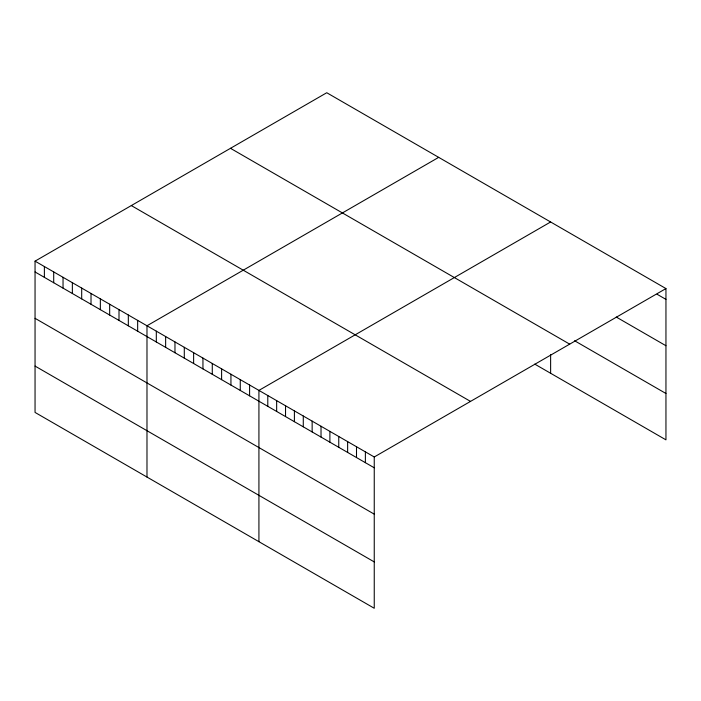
<?xml version="1.0" encoding="UTF-8"?>
<svg xmlns="http://www.w3.org/2000/svg" width="701" height="701" viewBox="0 0 701 701"><rect width="100%" height="100%" fill="white"/><g stroke="black" fill="none" stroke-linecap="round" stroke-linejoin="round"><path stroke-width="1.05" d="M35.05 261.149L374.246 456.982L374.246 608.266L35.05 412.433L35.05 261.149L326.754 92.734L665.95 288.567L665.95 439.851L534.767 364.117M438.686 157.357L146.982 325.772L146.982 477.057M550.627 221.98L258.923 390.396L258.923 541.68M374.246 456.982L665.95 288.567M657.082 294.254L665.95 299.38M616.267 317.054L665.95 345.733M574.575 340.739L665.95 393.498M230.489 148.314L569.685 344.147M131.315 205.568L470.511 401.401M35.05 271.962L374.246 467.795M35.05 318.315L374.246 514.148M35.05 366.08L374.246 561.913M550.627 354.724L550.627 373.265M365.379 451.856L365.379 462.669M356.502 446.739L356.502 457.551M347.635 441.612L347.635 452.425M338.758 436.495L338.758 447.308M329.891 431.369L329.891 442.182M321.023 426.252L321.023 437.056M312.147 421.126L312.147 431.939M303.279 416.008L303.279 426.813M294.402 410.882L294.402 421.695M285.535 405.765L285.535 416.569M276.658 400.639L276.658 411.452M267.791 395.522L267.791 406.326M249.591 385.015L249.591 395.82M240.268 379.627L240.268 390.439M230.936 374.238L230.936 385.051M221.612 368.857L221.612 379.67M212.28 363.469L212.28 374.281M202.948 358.088L202.948 368.892M193.625 352.699L193.625 363.512M184.293 347.31L184.293 358.123M174.97 341.93L174.97 352.743M165.638 336.541L165.638 347.354M156.314 331.161L156.314 341.965M137.659 320.383L137.659 331.196M128.327 315.003L128.327 325.816M119.004 309.614L119.004 320.427M109.671 304.234L109.671 315.038M100.348 298.845L100.348 309.658M91.016 293.456L91.016 304.269M81.693 288.076L81.693 298.889M72.361 282.687L72.361 293.5M63.037 277.307L63.037 288.111M53.705 271.918L53.705 282.731M44.382 266.538L44.382 277.342"/></g></svg>
